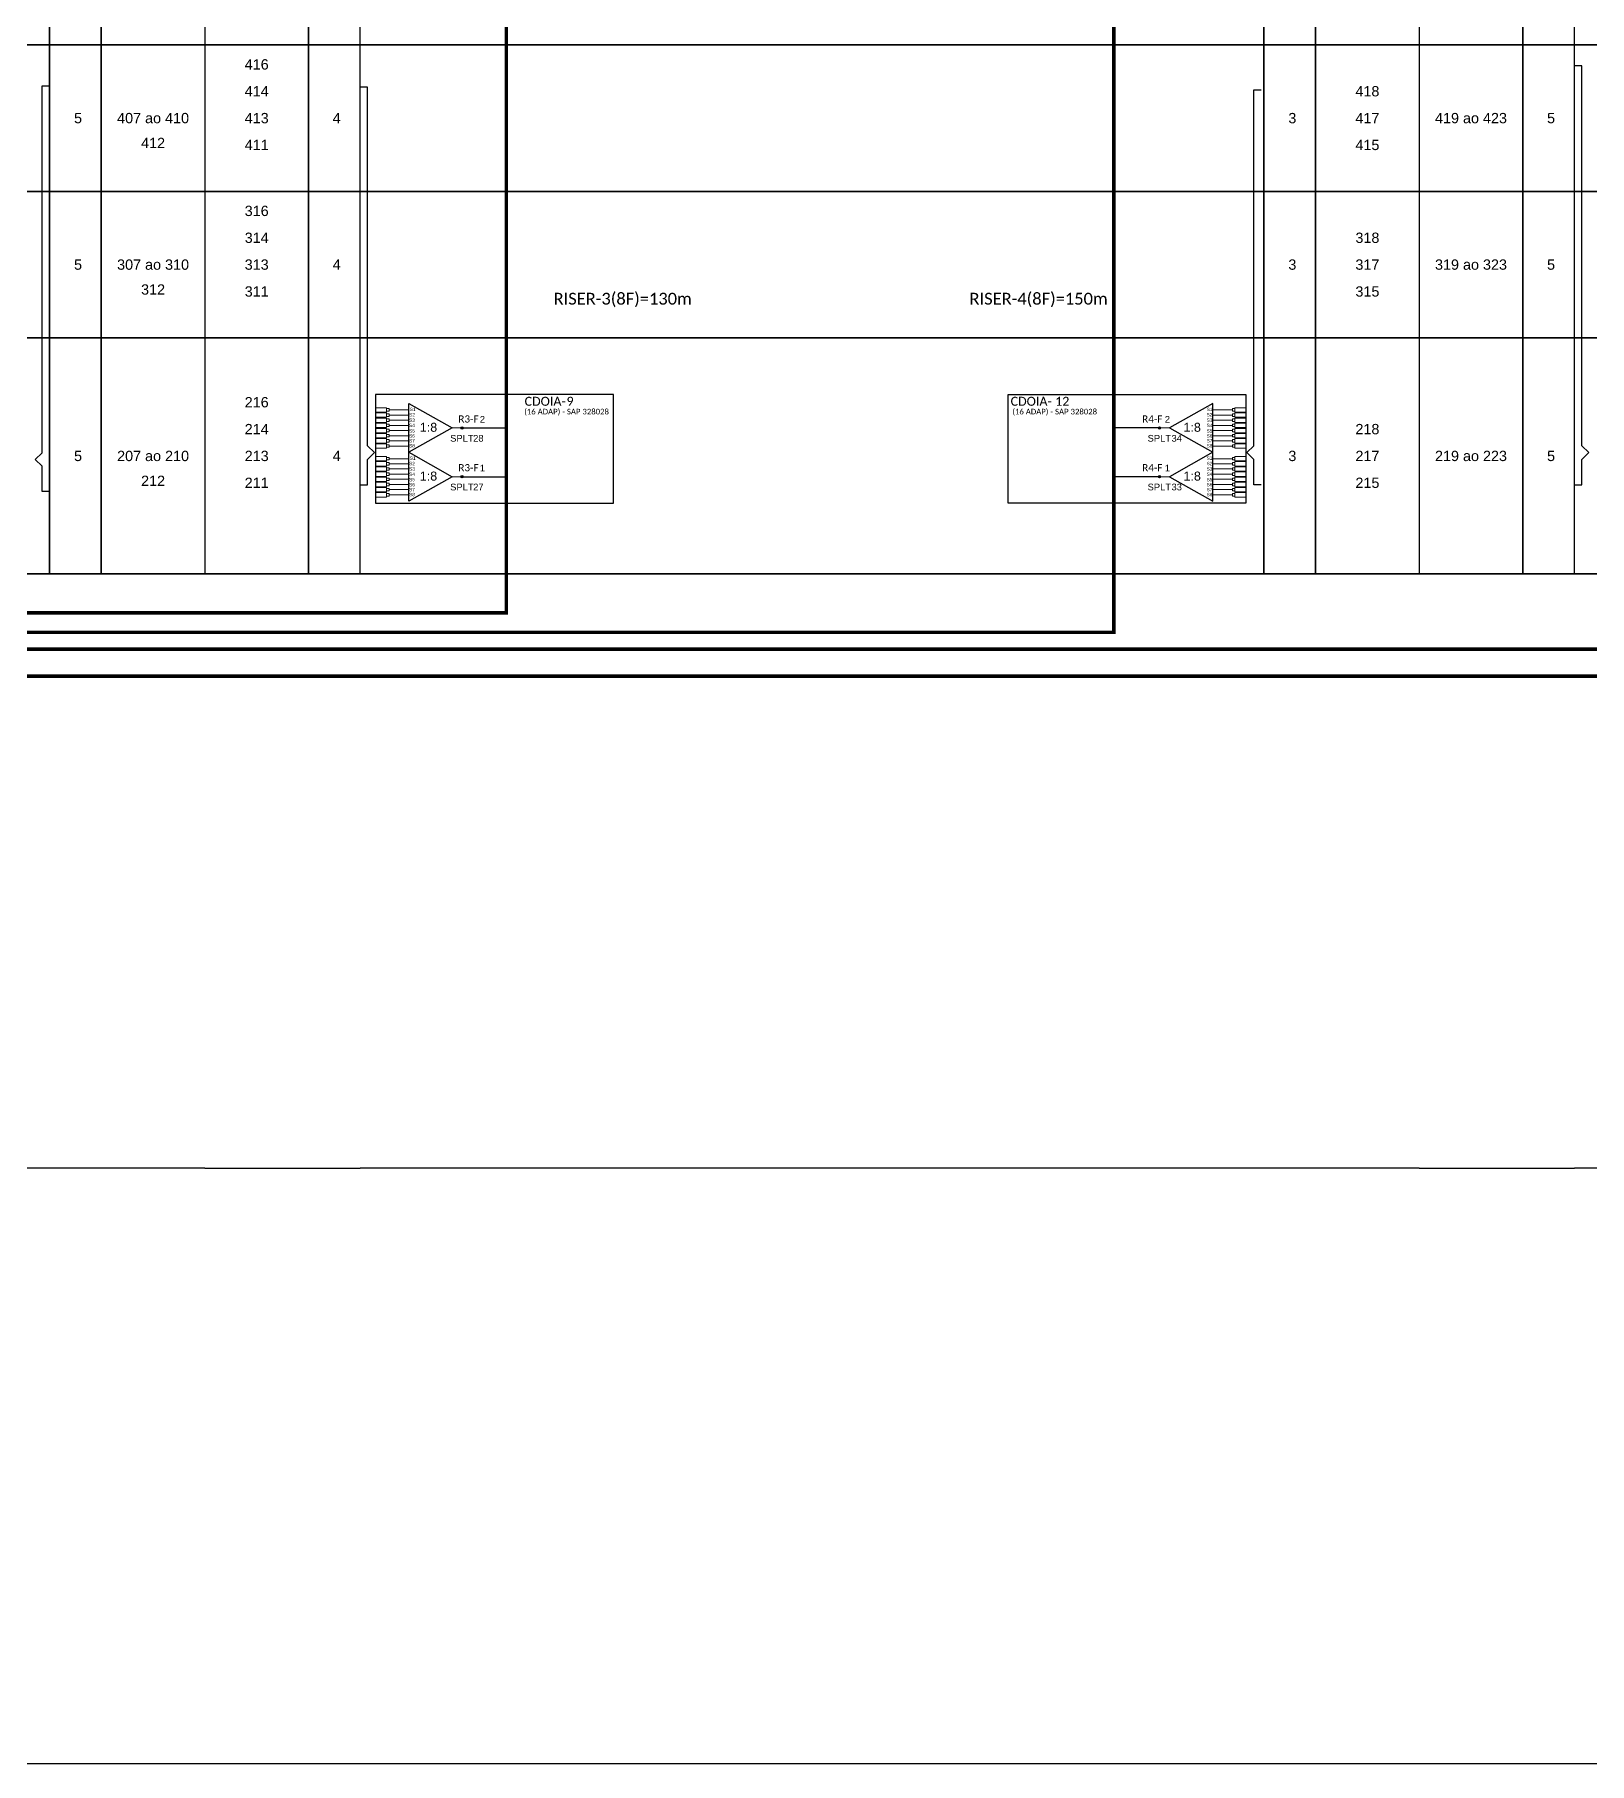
# Model space of a CAD drawing. Extents: x -89 to 1745, y 705 to 1299.
# Drawn here: x 1320.1 to 1570.2, y 705 to 983.1 of the extents above; entities that cross this region are included whole.
import ezdxf
from ezdxf.enums import TextEntityAlignment as Align

# ---------------------------------------------------------------- set-up
doc = ezdxf.new("R2010")
doc.units = 0
doc.styles.add('ARIAL', font='arial.ttf')
doc.styles.add('WMF-Calibri0', font='calibri.ttf')

msp = doc.modelspace()

# ---------------------------------------------------------------- hatches: boundary and pattern name
h = msp.add_hatch(color=3)
h.dxf.hatch_style = 1
edge = h.paths.add_edge_path()
edge.add_arc((1388.85, 919.86), 0.185, 0, 360)
h = msp.add_hatch(color=3)
h.dxf.hatch_style = 1
edge = h.paths.add_edge_path()
edge.add_arc((1501.07, 919.86), 0.185, 0, 360)
h = msp.add_hatch(color=3)
h.dxf.hatch_style = 1
edge = h.paths.add_edge_path()
edge.add_arc((1388.85, 912.01), 0.185, 0, 360)
h = msp.add_hatch(color=3)
h.dxf.hatch_style = 1
edge = h.paths.add_edge_path()
edge.add_arc((1501.07, 912.01), 0.185, 0, 360)

# ---------------------------------------------------------------- linework, layer by layer
for points in [[(906.72, 705.02), (1745.28, 705.02), (1745.28, 1299.02), (906.72, 1299.02), (906.72, 705.02)], [(1322.5, 800.8), (1177.13, 800.8), (1177.13, 896.37), (1322.5, 896.37)], [(1322.5, 896.37), (1330.83, 896.37)], [(1330.83, 896.37), (1347.49, 896.37)], [(1364.16, 896.37), (1347.49, 896.37)], [(1372.49, 896.37), (1364.16, 896.37)], [(1372.49, 896.37), (1517.85, 896.37)], [(1517.85, 896.37), (1526.18, 896.37)], [(1526.18, 896.37), (1542.85, 896.37)], [(1559.51, 896.37), (1542.85, 896.37)], [(1567.85, 896.37), (1559.51, 896.37)], [(1567.85, 896.37), (1713.21, 896.37), (1713.21, 800.8), (1567.85, 800.8)], [(1330.83, 800.8), (1322.5, 800.8)], [(1347.49, 800.8), (1330.83, 800.8)], [(1347.49, 800.8), (1364.16, 800.8)], [(1364.16, 800.8), (1372.49, 800.8)], [(1517.85, 800.8), (1372.49, 800.8)], [(1526.18, 800.8), (1517.85, 800.8)], [(1542.85, 800.8), (1526.18, 800.8)], [(1542.85, 800.8), (1559.51, 800.8)], [(1559.51, 800.8), (1567.85, 800.8)]]:
    msp.add_lwpolyline(points)
at = {"color": 3, "const_width": 0.576}
msp.add_lwpolyline([(1591.35, 1166.83), (1591.34, 884.26), (1247.89, 884.26), (1247.88, 871.87)], dxfattribs=at)
at = {"color": 30, "const_width": 0.576}
msp.add_lwpolyline([(1395.99, 1143.28), (1395.99, 890.13), (1233.72, 890.13), (1233.72, 871.87)], dxfattribs=at)
at = {"color": 1, "const_width": 0.576}
msp.add_lwpolyline([(1240.22, 871.87), (1240.22, 886.98), (1493.72, 886.98), (1493.72, 1142.99)], dxfattribs=at)
at = {"color": 2, "const_width": 0.576}
msp.add_lwpolyline([(1255.3, 871.87), (1255.3, 879.95), (1689.07, 879.95), (1689.07, 1142.99)], dxfattribs=at)
for points in [[(1177.13, 1005.08), (1322.5, 1005.08), (1322.5, 981.5), (1177.13, 981.5)], [(1322.5, 1005.08), (1330.83, 1005.08), (1330.83, 981.5), (1322.5, 981.5)], [(1330.83, 1005.08), (1347.49, 1005.08), (1347.49, 981.5), (1330.83, 981.5)], [(1364.16, 1005.08), (1347.49, 1005.08), (1347.49, 981.5), (1364.16, 981.5)], [(1372.49, 1005.08), (1364.16, 1005.08), (1364.16, 981.5), (1372.49, 981.5)], [(1372.49, 1005.08), (1517.85, 1005.08), (1517.85, 981.5), (1372.49, 981.5)], [(1517.85, 1005.08), (1526.18, 1005.08), (1526.18, 981.5), (1517.85, 981.5)], [(1526.18, 1005.08), (1542.85, 1005.08), (1542.85, 981.5), (1526.18, 981.5)], [(1559.51, 1005.08), (1542.85, 1005.08), (1542.85, 981.5), (1559.51, 981.5)], [(1567.85, 1005.08), (1559.51, 1005.08), (1559.51, 981.5), (1567.85, 981.5)], [(1567.85, 1005.08), (1713.21, 1005.08), (1713.21, 981.5), (1567.85, 981.5)], [(1177.13, 981.5), (1322.5, 981.5), (1322.5, 957.92), (1177.13, 957.92)], [(1322.5, 981.5), (1330.83, 981.5), (1330.83, 957.92), (1322.5, 957.92)], [(1330.83, 981.5), (1347.49, 981.5), (1347.49, 957.92), (1330.83, 957.92)], [(1364.16, 981.5), (1347.49, 981.5), (1347.49, 957.92), (1364.16, 957.92)], [(1372.49, 981.5), (1364.16, 981.5), (1364.16, 957.92), (1372.49, 957.92)], [(1372.49, 981.5), (1517.85, 981.5), (1517.85, 957.92), (1372.49, 957.92)], [(1517.85, 981.5), (1526.18, 981.5), (1526.18, 957.92), (1517.85, 957.92)], [(1526.18, 981.5), (1542.85, 981.5), (1542.85, 957.92), (1526.18, 957.92)], [(1559.51, 981.5), (1542.85, 981.5), (1542.85, 957.92), (1559.51, 957.92)], [(1567.85, 981.5), (1559.51, 981.5), (1559.51, 957.92), (1567.85, 957.92)], [(1567.85, 981.5), (1713.21, 981.5), (1713.21, 957.92), (1567.85, 957.92)], [(1177.13, 957.92), (1322.5, 957.92), (1322.5, 934.35), (1177.13, 934.35)], [(1322.5, 957.92), (1330.83, 957.92), (1330.83, 934.35), (1322.5, 934.35)], [(1330.83, 957.92), (1347.49, 957.92), (1347.49, 934.35), (1330.83, 934.35)], [(1364.16, 957.92), (1347.49, 957.92), (1347.49, 934.35), (1364.16, 934.35)], [(1372.49, 957.92), (1364.16, 957.92), (1364.16, 934.35), (1372.49, 934.35)], [(1372.49, 957.92), (1517.85, 957.92), (1517.85, 934.35), (1372.49, 934.35)], [(1517.85, 957.92), (1526.18, 957.92), (1526.18, 934.35), (1517.85, 934.35)], [(1526.18, 957.92), (1542.85, 957.92), (1542.85, 934.35), (1526.18, 934.35)], [(1559.51, 957.92), (1542.85, 957.92), (1542.85, 934.35), (1559.51, 934.35)], [(1567.85, 957.92), (1559.51, 957.92), (1559.51, 934.35), (1567.85, 934.35)], [(1567.85, 957.92), (1713.21, 957.92), (1713.21, 934.35), (1567.85, 934.35)], [(1177.13, 934.35), (1322.5, 934.35), (1322.5, 896.37), (1177.13, 896.37)], [(1322.5, 934.35), (1330.83, 934.35), (1330.83, 896.37), (1322.5, 896.37)], [(1330.83, 934.35), (1347.49, 934.35), (1347.49, 896.37), (1330.83, 896.37)], [(1364.16, 934.35), (1347.49, 934.35), (1347.49, 896.37), (1364.16, 896.37)], [(1372.49, 934.35), (1364.16, 934.35), (1364.16, 896.37), (1372.49, 896.37)], [(1372.49, 934.35), (1517.85, 934.35), (1517.85, 896.37), (1372.49, 896.37)], [(1517.85, 934.35), (1526.18, 934.35), (1526.18, 896.37), (1517.85, 896.37)], [(1526.18, 934.35), (1542.85, 934.35), (1542.85, 896.37), (1526.18, 896.37)], [(1559.51, 934.35), (1542.85, 934.35), (1542.85, 896.37), (1559.51, 896.37)], [(1567.85, 934.35), (1559.51, 934.35), (1559.51, 896.37), (1567.85, 896.37)], [(1567.85, 934.35), (1713.21, 934.35), (1713.21, 896.37), (1567.85, 896.37)]]:
    msp.add_lwpolyline(points, close=True)
at = {"color": 3}
for points in [[(1567.83, 910.73), (1569.02, 910.73), (1569.02, 914.8), (1570.15, 915.89), (1569.02, 916.98), (1569.02, 978.09), (1567.83, 978.09)], [(1322.5, 909.63), (1321.31, 909.63), (1321.31, 913.71), (1320.18, 914.79), (1321.31, 915.88), (1321.31, 974.88), (1322.49, 974.88)], [(1372.48, 910.73), (1373.67, 910.73), (1373.67, 914.8), (1374.8, 915.89), (1373.67, 916.98), (1373.67, 974.69), (1372.48, 974.69)], [(1517.45, 910.73), (1516.26, 910.73), (1516.26, 914.8), (1515.13, 915.89), (1516.26, 916.98), (1516.26, 974.24), (1517.45, 974.24)]]:
    msp.add_lwpolyline(points, dxfattribs=at)
at = {"color": 1}
for points in [[(1413.21, 925.22), (1374.96, 925.22), (1374.96, 907.74), (1413.21, 907.74)], [(1476.71, 925.22), (1514.96, 925.22), (1514.96, 907.74), (1476.71, 907.74)]]:
    msp.add_lwpolyline(points, close=True, dxfattribs=at)
for points in [[(1380.29, 923.78), (1387.25, 919.86), (1380.29, 915.94), (1380.29, 923.78)], [(1509.64, 923.78), (1502.68, 919.86), (1509.64, 915.94), (1509.64, 923.78)], [(1501.07, 919.86), (1493.72, 919.86)], [(1380.29, 915.94), (1387.25, 912.01), (1380.29, 908.09), (1380.29, 915.94)], [(1509.64, 915.94), (1502.68, 912.01), (1509.64, 908.09), (1509.64, 915.94)], [(1501.07, 912.01), (1493.72, 912.01)]]:
    msp.add_lwpolyline(points, dxfattribs=at)
at = {"color": 3, "lineweight": 0}
for points in [[(1376.72, 923.12), (1374.98, 923.12)], [(1376.72, 922.41), (1374.98, 922.41)], [(1376.72, 922.29), (1374.98, 922.29)], [(1376.72, 921.58), (1374.98, 921.58)], [(1376.72, 921.46), (1374.98, 921.46)], [(1376.72, 920.75), (1374.98, 920.75)], [(1376.72, 920.63), (1374.98, 920.63)], [(1376.72, 923.12), (1376.72, 922.41)], [(1376.72, 922.29), (1376.72, 921.58)], [(1376.72, 921.46), (1376.72, 920.75)], [(1376.72, 920.63), (1376.72, 919.92)], [(1377.14, 922.77), (1380.29, 922.77)], [(1380.29, 921.94), (1377.14, 921.94)], [(1380.29, 921.11), (1377.14, 921.11)], [(1512.79, 922.77), (1509.64, 922.77)], [(1509.64, 921.94), (1512.79, 921.94)], [(1509.64, 921.11), (1512.79, 921.11)], [(1513.2, 923.12), (1513.2, 922.41)], [(1513.2, 923.12), (1514.94, 923.12)], [(1513.2, 922.41), (1514.94, 922.41)], [(1513.2, 922.29), (1513.2, 921.58)], [(1513.2, 922.29), (1514.94, 922.29)], [(1513.2, 921.58), (1514.94, 921.58)], [(1513.2, 921.46), (1513.2, 920.75)], [(1513.2, 921.46), (1514.94, 921.46)], [(1513.2, 920.75), (1514.94, 920.75)], [(1513.2, 920.63), (1513.2, 919.92)], [(1513.2, 920.63), (1514.94, 920.63)], [(1376.72, 919.92), (1374.98, 919.92)], [(1376.72, 919.8), (1374.98, 919.8)], [(1376.72, 919.09), (1374.98, 919.09)], [(1376.72, 918.97), (1374.98, 918.97)], [(1376.72, 918.26), (1374.98, 918.26)], [(1376.72, 918.14), (1374.98, 918.14)], [(1376.72, 919.8), (1376.72, 919.09)], [(1376.72, 918.97), (1376.72, 918.26)], [(1376.72, 918.14), (1376.72, 917.43)], [(1380.29, 920.27), (1377.14, 920.27)], [(1380.29, 919.44), (1377.14, 919.44)], [(1380.29, 918.61), (1377.14, 918.61)], [(1509.64, 920.27), (1512.79, 920.27)], [(1509.64, 919.44), (1512.79, 919.44)], [(1509.64, 918.61), (1512.79, 918.61)], [(1513.2, 919.92), (1514.94, 919.92)], [(1513.2, 919.8), (1513.2, 919.09)], [(1513.2, 919.8), (1514.94, 919.8)], [(1513.2, 919.09), (1514.94, 919.09)], [(1513.2, 918.97), (1513.2, 918.26)], [(1513.2, 918.97), (1514.94, 918.97)], [(1513.2, 918.26), (1514.94, 918.26)], [(1513.2, 918.14), (1513.2, 917.43)], [(1513.2, 918.14), (1514.94, 918.14)], [(1376.72, 917.43), (1374.98, 917.43)], [(1376.72, 917.31), (1374.98, 917.31)], [(1376.72, 916.6), (1374.98, 916.6)], [(1376.72, 915.27), (1374.98, 915.27)], [(1376.72, 917.31), (1376.72, 916.6)], [(1376.72, 915.27), (1376.72, 914.56)], [(1380.29, 917.78), (1377.14, 917.78)], [(1380.29, 916.95), (1377.14, 916.95)], [(1509.64, 917.78), (1512.79, 917.78)], [(1509.64, 916.95), (1512.79, 916.95)], [(1513.2, 917.43), (1514.94, 917.43)], [(1513.2, 917.31), (1513.2, 916.6)], [(1513.2, 917.31), (1514.94, 917.31)], [(1513.2, 916.6), (1514.94, 916.6)], [(1513.2, 915.27), (1513.2, 914.56)], [(1513.2, 915.27), (1514.94, 915.27)], [(1376.72, 914.56), (1374.98, 914.56)], [(1376.72, 914.44), (1374.98, 914.44)], [(1376.72, 913.73), (1374.98, 913.73)], [(1376.72, 913.61), (1374.98, 913.61)], [(1376.72, 912.9), (1374.98, 912.9)], [(1376.72, 912.78), (1374.98, 912.78)], [(1376.72, 914.44), (1376.72, 913.73)], [(1376.72, 913.61), (1376.72, 912.9)], [(1376.72, 912.78), (1376.72, 912.07)], [(1377.14, 914.92), (1380.29, 914.92)], [(1380.29, 914.09), (1377.14, 914.09)], [(1380.29, 913.26), (1377.14, 913.26)], [(1380.29, 912.43), (1377.14, 912.43)], [(1512.79, 914.92), (1509.64, 914.92)], [(1509.64, 914.09), (1512.79, 914.09)], [(1509.64, 913.26), (1512.79, 913.26)], [(1509.64, 912.43), (1512.79, 912.43)], [(1513.2, 914.56), (1514.94, 914.56)], [(1513.2, 914.44), (1513.2, 913.73)], [(1513.2, 914.44), (1514.94, 914.44)], [(1513.2, 913.73), (1514.94, 913.73)], [(1513.2, 913.61), (1513.2, 912.9)], [(1513.2, 913.61), (1514.94, 913.61)], [(1513.2, 912.9), (1514.94, 912.9)], [(1513.2, 912.78), (1513.2, 912.07)], [(1513.2, 912.78), (1514.94, 912.78)], [(1376.72, 912.07), (1374.98, 912.07)], [(1376.72, 911.95), (1374.98, 911.95)], [(1376.72, 911.24), (1374.98, 911.24)], [(1376.72, 911.12), (1374.98, 911.12)], [(1376.72, 910.41), (1374.98, 910.41)], [(1376.72, 910.29), (1374.98, 910.29)], [(1376.72, 909.58), (1374.98, 909.58)], [(1376.72, 909.46), (1374.98, 909.46)], [(1376.72, 911.95), (1376.72, 911.24)], [(1376.72, 911.12), (1376.72, 910.41)], [(1376.72, 910.29), (1376.72, 909.58)], [(1376.72, 909.46), (1376.72, 908.75)], [(1380.29, 911.6), (1377.14, 911.6)], [(1380.29, 910.77), (1377.14, 910.77)], [(1380.29, 909.94), (1377.14, 909.94)], [(1509.64, 911.6), (1512.79, 911.6)], [(1509.64, 910.77), (1512.79, 910.77)], [(1509.64, 909.94), (1512.79, 909.94)], [(1513.2, 912.07), (1514.94, 912.07)], [(1513.2, 911.95), (1513.2, 911.24)], [(1513.2, 911.95), (1514.94, 911.95)], [(1513.2, 911.24), (1514.94, 911.24)], [(1513.2, 911.12), (1513.2, 910.41)], [(1513.2, 911.12), (1514.94, 911.12)], [(1513.2, 910.41), (1514.94, 910.41)], [(1513.2, 910.29), (1513.2, 909.58)], [(1513.2, 910.29), (1514.94, 910.29)], [(1513.2, 909.58), (1514.94, 909.58)], [(1513.2, 909.46), (1513.2, 908.75)], [(1513.2, 909.46), (1514.94, 909.46)], [(1376.72, 908.75), (1374.98, 908.75)], [(1380.29, 909.11), (1377.14, 909.11)], [(1509.64, 909.11), (1512.79, 909.11)], [(1513.2, 908.75), (1514.94, 908.75)]]:
    msp.add_lwpolyline(points, dxfattribs=at)
for points in [[(1377.14, 922.97), (1376.72, 922.97), (1376.72, 922.56), (1377.14, 922.56)], [(1377.14, 922.14), (1376.72, 922.14), (1376.72, 921.73), (1377.14, 921.73)], [(1377.14, 921.31), (1376.72, 921.31), (1376.72, 920.9), (1377.14, 920.9)], [(1512.79, 922.97), (1513.2, 922.97), (1513.2, 922.56), (1512.79, 922.56)], [(1512.79, 922.14), (1513.2, 922.14), (1513.2, 921.73), (1512.79, 921.73)], [(1512.79, 921.31), (1513.2, 921.31), (1513.2, 920.9), (1512.79, 920.9)], [(1377.14, 920.48), (1376.72, 920.48), (1376.72, 920.07), (1377.14, 920.07)], [(1377.14, 919.65), (1376.72, 919.65), (1376.72, 919.24), (1377.14, 919.24)], [(1377.14, 918.82), (1376.72, 918.82), (1376.72, 918.41), (1377.14, 918.41)], [(1377.14, 917.99), (1376.72, 917.99), (1376.72, 917.58), (1377.14, 917.58)], [(1512.79, 920.48), (1513.2, 920.48), (1513.2, 920.07), (1512.79, 920.07)], [(1512.79, 919.65), (1513.2, 919.65), (1513.2, 919.24), (1512.79, 919.24)], [(1512.79, 918.82), (1513.2, 918.82), (1513.2, 918.41), (1512.79, 918.41)], [(1512.79, 917.99), (1513.2, 917.99), (1513.2, 917.58), (1512.79, 917.58)], [(1377.14, 917.16), (1376.72, 917.16), (1376.72, 916.75), (1377.14, 916.75)], [(1377.14, 915.13), (1376.72, 915.13), (1376.72, 914.71), (1377.14, 914.71)], [(1512.79, 917.16), (1513.2, 917.16), (1513.2, 916.75), (1512.79, 916.75)], [(1512.79, 915.13), (1513.2, 915.13), (1513.2, 914.71), (1512.79, 914.71)], [(1377.14, 914.3), (1376.72, 914.3), (1376.72, 913.88), (1377.14, 913.88)], [(1377.14, 913.47), (1376.72, 913.47), (1376.72, 913.05), (1377.14, 913.05)], [(1377.14, 912.64), (1376.72, 912.64), (1376.72, 912.22), (1377.14, 912.22)], [(1512.79, 914.3), (1513.2, 914.3), (1513.2, 913.88), (1512.79, 913.88)], [(1512.79, 913.47), (1513.2, 913.47), (1513.2, 913.05), (1512.79, 913.05)], [(1512.79, 912.64), (1513.2, 912.64), (1513.2, 912.22), (1512.79, 912.22)], [(1377.14, 911.81), (1376.72, 911.81), (1376.72, 911.39), (1377.14, 911.39)], [(1377.14, 910.98), (1376.72, 910.98), (1376.72, 910.56), (1377.14, 910.56)], [(1377.14, 910.14), (1376.72, 910.14), (1376.72, 909.73), (1377.14, 909.73)], [(1512.79, 911.81), (1513.2, 911.81), (1513.2, 911.39), (1512.79, 911.39)], [(1512.79, 910.98), (1513.2, 910.98), (1513.2, 910.56), (1512.79, 910.56)], [(1512.79, 910.14), (1513.2, 910.14), (1513.2, 909.73), (1512.79, 909.73)], [(1377.14, 909.31), (1376.72, 909.31), (1376.72, 908.9), (1377.14, 908.9)], [(1512.79, 909.31), (1513.2, 909.31), (1513.2, 908.9), (1512.79, 908.9)]]:
    msp.add_lwpolyline(points, close=True, dxfattribs=at)
at = {"color": 1, "lineweight": 0}
for points in [[(1387.25, 919.86), (1388.85, 919.86)], [(1502.68, 919.86), (1501.07, 919.86)], [(1387.25, 912.01), (1388.85, 912.01)], [(1502.68, 912.01), (1501.07, 912.01)]]:
    msp.add_lwpolyline(points, dxfattribs=at)
at = {"color": 30}
for points in [[(1388.85, 919.86), (1395.99, 919.86)], [(1388.85, 912.01), (1395.99, 912.01)]]:
    msp.add_lwpolyline(points, dxfattribs=at)
at = {"color": 3}
for centre in [(1388.85, 919.86), (1501.07, 919.86), (1388.85, 912.01), (1501.07, 912.01)]:
    msp.add_circle(centre, 0.185, dxfattribs=at)

# ---------------------------------------------------------------- texts
at = {"style": 'ARIAL'}
for s, height, p in [('416', 1.656, (1355.83, 978.35)), ('414', 1.656, (1355.83, 974.03)), ('418', 1.656, (1534.52, 974.03)), ('5', 1.66, (1327.09, 969.71)), ('407 ao 410', 1.656, (1339.16, 969.71)), ('413', 1.656, (1355.83, 969.71)), ('4', 1.66, (1368.7, 969.71)), ('3', 1.66, (1522.44, 969.71)), ('417', 1.656, (1534.52, 969.71)), ('419 ao 423', 1.656, (1551.18, 969.71)), ('5', 1.66, (1564.06, 969.71)), ('412', 1.656, (1339.16, 965.71)), ('411', 1.656, (1355.83, 965.39)), ('415', 1.656, (1534.52, 965.39)), ('316', 1.656, (1355.83, 954.78)), ('314', 1.656, (1355.83, 950.46)), ('318', 1.656, (1534.52, 950.46)), ('5', 1.66, (1327.09, 946.14)), ('307 ao 310', 1.656, (1339.16, 946.14)), ('313', 1.656, (1355.83, 946.14)), ('4', 1.66, (1368.7, 946.14)), ('3', 1.66, (1522.44, 946.14)), ('317', 1.656, (1534.52, 946.14)), ('319 ao 323', 1.656, (1551.18, 946.14)), ('5', 1.66, (1564.06, 946.14)), ('312', 1.656, (1339.16, 942.14)), ('311', 1.656, (1355.83, 941.82)), ('315', 1.656, (1534.52, 941.82)), ('216', 1.656, (1355.83, 924)), ('214', 1.656, (1355.83, 919.68)), ('218', 1.656, (1534.52, 919.68)), ('5', 1.66, (1327.09, 915.36)), ('207 ao 210', 1.656, (1339.16, 915.36)), ('213', 1.656, (1355.83, 915.36)), ('4', 1.66, (1368.7, 915.36)), ('3', 1.66, (1522.44, 915.36)), ('217', 1.656, (1534.52, 915.36)), ('219 ao 223', 1.656, (1551.18, 915.36)), ('5', 1.66, (1564.06, 915.36)), ('212', 1.656, (1339.16, 911.36)), ('211', 1.656, (1355.83, 911.04)), ('215', 1.656, (1534.52, 911.04))]:
    msp.add_text(s, height=height, dxfattribs=at).set_placement(p, align=Align.MIDDLE_CENTER)
at = {"color": 30, "style": 'WMF-Calibri0'}
for s, height, p in [('RISER-3(8F)=130m', 1.9049, (1403.59, 939.7)), ('R3-F', 1.152, (1388.27, 920.73)), ('R3-F', 1.152, (1388.27, 912.89))]:
    msp.add_text(s, height=height, dxfattribs=at).set_placement(p)
at = {"color": 1}
for s, height, style, p in [('RISER-4(8F)=150m', 1.9049, 'WMF-Calibri0', (1470.5, 939.7)), ('CDOIA-', 1.44, 'WMF-Calibri0', (1398.93, 923.43)), ('9', 1.44, 'WMF-Calibri0', (1405.68, 923.43)), ('CDOIA-', 1.44, 'WMF-Calibri0', (1477.12, 923.43)), ('12', 1.44, 'WMF-Calibri0', (1484.29, 923.43)), ('S2', 0.54, 'ARIAL', (1380.36, 921.72)), ('S3', 0.54, 'ARIAL', (1380.35, 920.85)), ('S1', 0.54, 'ARIAL', (1380.46, 922.57)), ('1:8', 1.44, 'ARIAL', (1382.07, 919.25)), ('R4-F', 1.152, 'WMF-Calibri0', (1498.28, 920.73)), ('1:8', 1.44, 'ARIAL', (1504.93, 919.25)), ('S1', 0.54, 'ARIAL', (1508.65, 922.57)), ('S2', 0.54, 'ARIAL', (1508.65, 921.72)), ('S3', 0.54, 'ARIAL', (1508.65, 920.85)), ('S5', 0.54, 'ARIAL', (1380.35, 919.12)), ('S4', 0.54, 'ARIAL', (1380.35, 920)), ('S6', 0.54, 'ARIAL', (1380.35, 918.32)), ('S7', 0.54, 'ARIAL', (1380.35, 917.53)), ('S4', 0.54, 'ARIAL', (1508.65, 920)), ('S5', 0.54, 'ARIAL', (1508.65, 919.12)), ('S6', 0.54, 'ARIAL', (1508.65, 918.32)), ('S7', 0.54, 'ARIAL', (1508.65, 917.53)), ('S8', 0.54, 'ARIAL', (1380.35, 916.72)), ('S1', 0.54, 'ARIAL', (1380.46, 914.73)), ('S8', 0.54, 'ARIAL', (1508.65, 916.72)), ('S1', 0.54, 'ARIAL', (1508.65, 914.73)), ('S2', 0.54, 'ARIAL', (1380.36, 913.87)), ('S3', 0.54, 'ARIAL', (1380.35, 913)), ('S4', 0.54, 'ARIAL', (1380.35, 912.15)), ('1:8', 1.44, 'ARIAL', (1382.07, 911.4)), ('R4-F', 1.152, 'WMF-Calibri0', (1498.28, 912.89)), ('1:8', 1.44, 'ARIAL', (1504.93, 911.4)), ('S2', 0.54, 'ARIAL', (1508.65, 913.87)), ('S3', 0.54, 'ARIAL', (1508.65, 913)), ('S4', 0.54, 'ARIAL', (1508.65, 912.15)), ('S5', 0.54, 'ARIAL', (1380.35, 911.28)), ('S6', 0.54, 'ARIAL', (1380.35, 910.47)), ('S7', 0.54, 'ARIAL', (1380.35, 909.68)), ('S5', 0.54, 'ARIAL', (1508.65, 911.28)), ('S6', 0.54, 'ARIAL', (1508.65, 910.47)), ('S7', 0.54, 'ARIAL', (1508.65, 909.68)), ('S8', 0.54, 'ARIAL', (1380.35, 908.88)), ('S8', 0.54, 'ARIAL', (1508.65, 908.88))]:
    msp.add_text(s, height=height, dxfattribs=dict(at, style=style)).set_placement(p)
at = {"color": 30, "style": 'ARIAL'}
for s, p in [('2', (1392.14, 920.71)), ('1', (1392.14, 912.86))]:
    msp.add_text(s, height=1.08, dxfattribs=at).set_placement(p, align=Align.CENTER)
at = {"color": 1}
for s, height, style, p in [('(16 ADAP) - SAP 328028', 0.9, 'WMF-Calibri0', (1405.68, 922.04)), ('(16 ADAP) - SAP 328028', 0.9, 'WMF-Calibri0', (1484.21, 922.04)), ('2', 1.08, 'ARIAL', (1502.34, 920.71)), ('1', 1.08, 'ARIAL', (1502.34, 912.86))]:
    msp.add_text(s, height=height, dxfattribs=dict(at, style=style)).set_placement(p, align=Align.CENTER)
at = {"color": 7, "style": 'ARIAL'}
for s, p in [('SPLT', (1388.84, 917.66)), ('28', (1391.49, 917.66)), ('SPLT', (1501.04, 917.66)), ('34', (1503.84, 917.66)), ('SPLT', (1388.84, 909.82)), ('27', (1391.49, 909.82)), ('SPLT', (1501.04, 909.82)), ('33', (1503.84, 909.82))]:
    msp.add_text(s, height=1.08, dxfattribs=at).set_placement(p, align=Align.CENTER)

doc.saveas('drawing.dxf')
